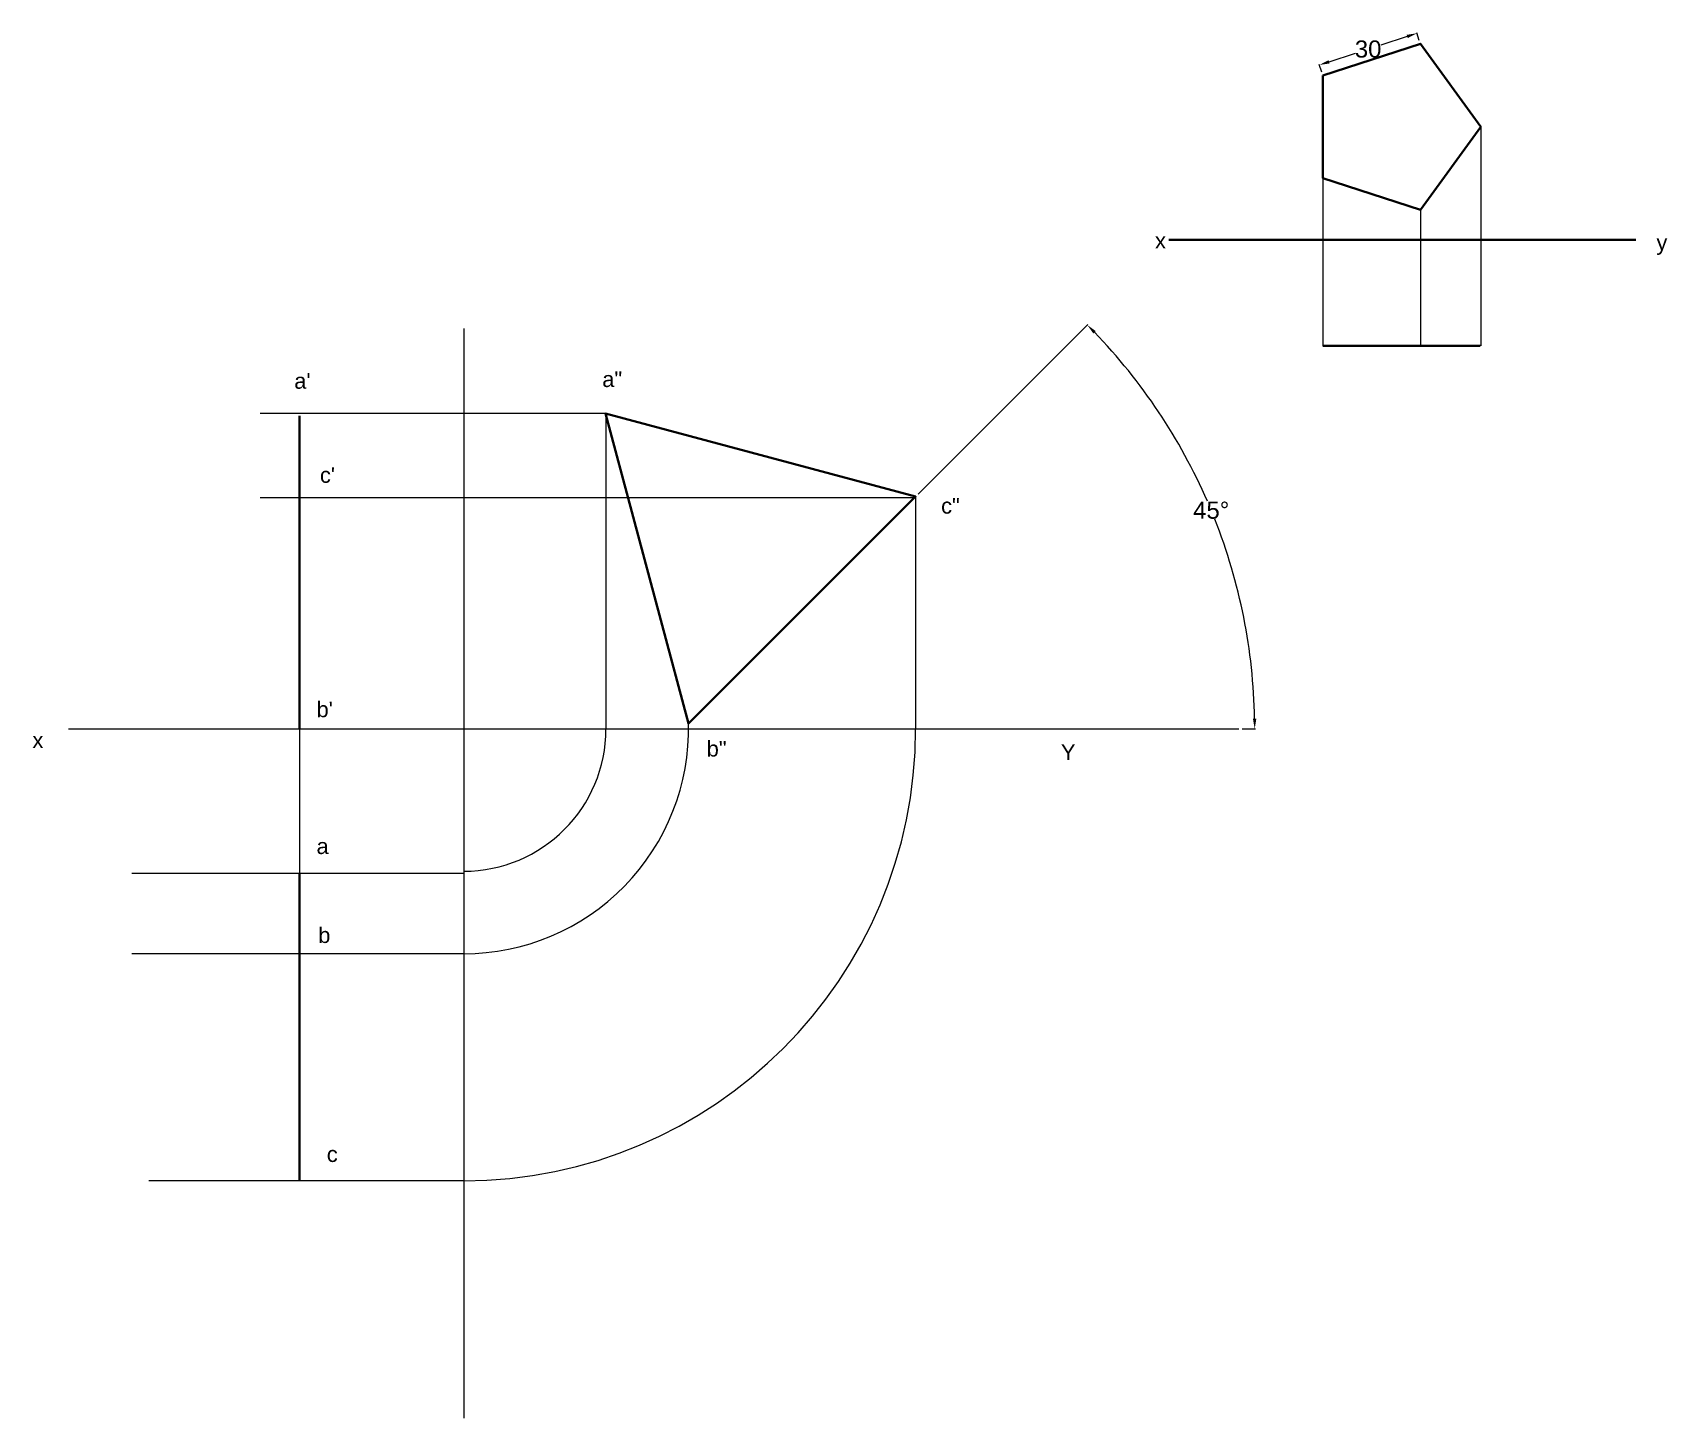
# Model space of a CAD drawing. Header units: millimetres. Extents: x 2792 to 3270, y -256 to 149.
import ezdxf

# ---------------------------------------------------------------- set-up
doc = ezdxf.new("R2010")
doc.units = ezdxf.units.MM
doc.header["$PDMODE"] = 32
doc.layers.add('thin continuous', color=7, linetype='Continuous', lineweight=13)
doc.styles.get("Standard").update_dxf_attribs({"font": 'arial.ttf'})
doc.dimstyles.get("Standard").update_dxf_attribs({"dimtxt": 5, "dimasz": 3, "dimexe": 0.18, "dimexo": 1, "dimgap": 0.09, "dimtad": 0, "dimtih": 1, "dimtoh": 1, "dimdec": 0, "dimrnd": 0.5, "dimzin": 0, "dimdsep": 46, "dimtxsty": 'Standard', "dimcen": 0.09, "dimadec": 0, "dimazin": 0, "dimtfac": 1, "dimtdec": 0, "dimtofl": 0, "dimtmove": 0, "dimatfit": 3, "dimfxl": 1, "dimtolj": 1, "dimtzin": 0, "dimlwd": 5, "dimlwe": 5, "dimarcsym": 0})

# ---------------------------------------------------------------- blocks, each defined once
blk = doc.blocks.new('*D29')
at = {"layer": 'Defpoints', "color": 0, "lineweight": 9, "transparency": 16777216}
for p in [(3196.54, 148.34), (3197.53, 145.27), (3169, 136)]:
    blk.add_point(p, dxfattribs=at)
at = {"layer": 'thin continuous', "color": 0, "lineweight": 5, "transparency": 16777216}
for p, q in [((3197.22, 146.22), (3196.48, 148.51)), ((3193.68, 147.41), (3185.93, 144.89)), ((3168.69, 136.95), (3167.95, 139.24)), ((3170.86, 139.99), (3178.61, 142.51))]:
    blk.add_line(p, q, dxfattribs=at)
at = {"layer": 'thin continuous', "color": 0, "lineweight": 9, "transparency": 16777216}
for points in [[(3193.53, 147.88), (3193.84, 146.93), (3196.54, 148.34)], [(3170.7, 140.47), (3171.01, 139.52), (3168, 139.07)]]:
    blk.add_solid(points, dxfattribs=at)
at = {"layer": 'thin continuous', "color": 0, "lineweight": 35, "transparency": 16777216, "insert": (3182.27, 143.7), "char_height": 5, "attachment_point": 5}
blk.add_mtext('\\A1;30', dxfattribs=at)
blk = doc.blocks.new('*D31')
at = {"layer": 'Defpoints', "color": 0, "lineweight": 9, "transparency": 16777216}
for p in [(3050.04, 12.89), (3143.44, -11.78), (2802.5, -55), (2983.69, -53.46), (3144.5, -55)]:
    blk.add_point(p, dxfattribs=at)
at = {"layer": 'thin continuous', "color": 0, "lineweight": 5, "transparency": 16777216}
for p, q in [((3050.75, 13.6), (3100.35, 63.2)), ((3145.5, -55), (3149.31, -55))]:
    blk.add_line(p, q, dxfattribs=at)
for start, end in [(23.4813, 43.9706), (1.0294, 21.5256)]:
    blk.add_arc((2982.15, -55), 166.98, start, end, dxfattribs=at)
at = {"layer": 'thin continuous', "color": 0, "lineweight": 9, "transparency": 16777216}
for points in [[(3101.97, 60.58), (3102.68, 61.28), (3100.22, 63.07)], [(3149.6, -52), (3148.6, -52), (3149.13, -55)]]:
    blk.add_solid(points, dxfattribs=at)
at = {"layer": 'thin continuous', "color": 0, "lineweight": 9, "transparency": 16777216, "insert": (3136.42, 8.9), "char_height": 5, "attachment_point": 5}
blk.add_mtext('\\A1;45°', dxfattribs=at)

msp = doc.modelspace()

# ---------------------------------------------------------------- linework, layer by layer
at = {"layer": 'thin continuous', "lineweight": 9}
for p, q in [((3215.17, 121), (3215.17, 57)), ((3169, 106), (3169, 57)), ((3197.53, 96.73), (3197.53, 57)), ((2918, 62), (2918, -256.5)), ((2959.4, 37.18), (2858.5, 37.18)), ((2959.58, 36.5), (2959.58, -55)), ((3049.5, 12.5), (2858.5, 12.5)), ((3050.04, 12.89), (3050.04, -55)), ((2802.5, -55), (3144.5, -55)), ((2870, -55), (2870, -97.25)), ((2918, -97.25), (2821, -97.25)), ((2918, -120.71), (2821, -120.71)), ((2918, -187.04), (2826, -187.04))]:
    msp.add_line(p, q, dxfattribs=at)
at = {"layer": 'thin continuous', "lineweight": 35}
for p, q in [((3124, 88), (3260.5, 88)), ((3169, 57), (3215, 57)), ((3215.17, 57), (3215.17, 57)), ((2870, 36.5), (2870, -55)), ((2870, -97.25), (2870, -187.04))]:
    msp.add_line(p, q, dxfattribs=at)
for points in [[(3169, 136), (3169, 106), (3197.53, 96.73), (3215.17, 121), (3197.53, 145.27)], [(2983.69, -53.46), (3050.04, 12.89), (2959.4, 37.18)]]:
    msp.add_lwpolyline(points, close=True, dxfattribs=at)
at = {"layer": 'thin continuous', "lineweight": 9}
for radius, end in [(65.71, 1.3421), (132.04, 0), (41.58, 0)]:
    msp.add_arc((2918, -55), radius, 270, end, dxfattribs=at)

# ---------------------------------------------------------------- texts
at = {"layer": 'thin continuous', "lineweight": 9, "attachment_point": 1}
for s, width, insert, char_height in [('x', 7.5, (3120, 90), 4.57), ("a'", 19, (2868.5, 49), 4.569), ('a"', 19, (2958.5, 49.5), 4.569), ("c'", 17.5, (2876, 21.5), 4.569), ('c"', 19, (3057.5, 12.5), 4.569), ("b'", 19, (2875, -47), 4.569), ('x', 19, (2792, -56), 4.57), ('b"', 19, (2989, -58.5), 4.569), ('Y', 19, (3092.5, -59.5), 4.57), ('a', 19, (2875, -87), 4.57), ('b', 19, (2875.5, -113), 4.57), ('c', 19, (2878, -177), 4.57)]:
    msp.add_mtext_dynamic_manual_height_columns(s, width=width, gutter_width=22.85, heights=[0], dxfattribs=dict(at, insert=insert, char_height=char_height))
at = {"layer": 'thin continuous', "lineweight": 35, "insert": (3266.5, 89.5), "char_height": 4.57, "attachment_point": 1}
msp.add_mtext('y', dxfattribs=at)

# ---------------------------------------------------------------- dimensions: what is measured, and where the dimension line sits
at = {"layer": 'thin continuous', "lineweight": 35}
dim = msp.add_aligned_dim(p1=(3169, 136), p2=(3197.53, 145.27), distance=3.22, dimstyle='Standard', dxfattribs=at)
dim.commit()
dim.dimension.update_dxf_attribs({"geometry": '*D29', "text_midpoint": (3182.27, 143.7)})
at = {"layer": 'thin continuous', "lineweight": 9}
dim = msp.add_angular_dim_2l(base=(3143.44, -11.78), line1=((2802.5, -55), (3144.5, -55)), line2=((2983.69, -53.46), (3050.04, 12.89)), dimstyle='Standard', dxfattribs=at)
dim.commit()
dim.dimension.update_dxf_attribs({"geometry": '*D31', "text_midpoint": (3136.42, 8.9)})

doc.saveas('drawing.dxf')
